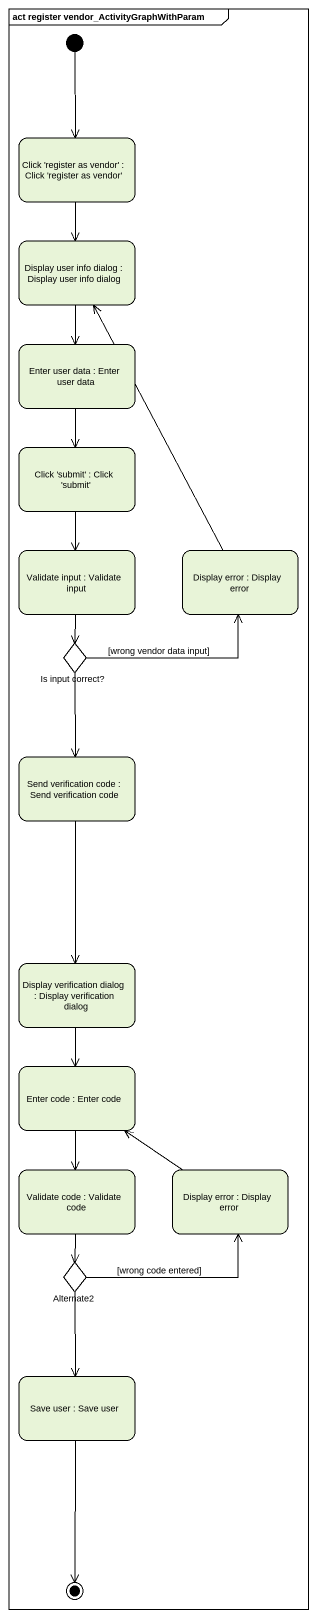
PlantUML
@startuml
mainframe act register vendor_ActivityGraphWithParam
hide empty description
state "Click 'register as vendor' : Click 'register as vendor'" as Click_register_as_vendor
state "Display user info dialog : Display user info dialog" as Display_user_info_dialog
state "Enter user data : Enter user data" as Enter_user_data
state "Click 'submit' : Click 'submit'" as Click_submit
state "Validate input : Validate input" as Validate_input
state "Display error : Display error" as Display_error
state "Is input correct?" as Is_input_correct <<choice>>
state "Send verification code : Send verification code" as Send_verification_code
state "Display verification dialog : Display verification dialog" as Display_verification_dialog
state "Enter code : Enter code" as Enter_code
state "Validate code : Validate code" as Validate_code
state "Display error : Display error" as Display_error_2
state Alternate2 <<choice>>
state "Save user : Save user" as Save_user
[*] --> Click_register_as_vendor
Click_register_as_vendor --> Display_user_info_dialog
Display_user_info_dialog --> Enter_user_data
Enter_user_data --> Click_submit
Click_submit --> Validate_input
Validate_input --> Is_input_correct
Display_error -up-> Display_user_info_dialog
Is_input_correct -right-> Display_error : [wrong vendor data input]
Is_input_correct --> Send_verification_code
Send_verification_code --> Display_verification_dialog
Display_verification_dialog --> Enter_code
Enter_code --> Validate_code
Validate_code --> Alternate2
Display_error_2 -up-> Enter_code
Alternate2 -right-> Display_error_2 : [wrong code entered]
Alternate2 --> Save_user
Save_user --> [*]
@enduml
